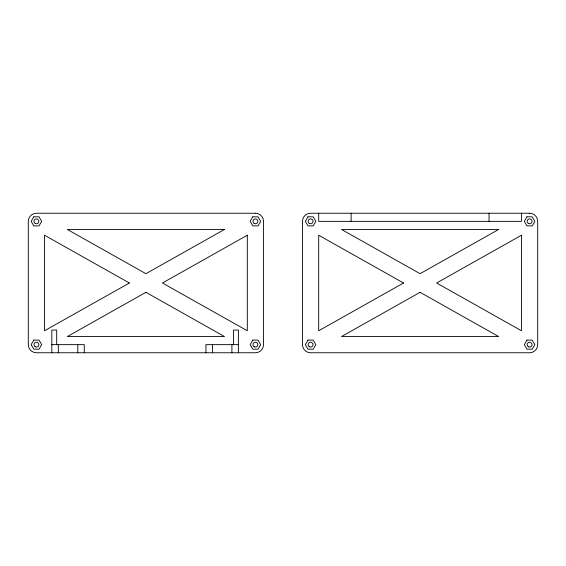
<?xml version="1.0" encoding="UTF-8"?>
<svg xmlns="http://www.w3.org/2000/svg" width="566" height="566" viewBox="0 0 566 566"><rect width="100%" height="100%" fill="white"/><g stroke="black" fill="none" stroke-linecap="round" stroke-linejoin="round"><path stroke-width="0.85" d="M51.824 344.644L84.27 344.644L84.27 352.76M238.385 344.644L205.939 344.644L205.939 352.76M521.477 213.24L521.477 221.356L318.693 221.356L318.693 213.24M489.031 213.24L489.031 221.356M351.139 213.24L351.139 221.356M238.385 352.76L238.385 330.049L233.517 330.049L233.517 344.644M231.897 344.644L231.897 352.76M212.427 344.644L212.427 352.76M77.783 344.644L77.783 352.76M58.312 344.644L58.312 352.76M56.692 344.644L56.692 330.049L51.824 330.049L51.824 352.76M33.79 216.813L31.165 221.356L33.79 225.898L39.033 225.898L41.658 221.356L39.033 216.813L33.79 216.813M33.79 340.102L31.165 344.644L33.79 349.187L39.033 349.187L41.658 344.644L39.033 340.102L33.79 340.102M252.797 216.813L250.179 221.356L252.797 225.898L258.046 225.898L260.664 221.356L258.046 216.813L252.797 216.813M307.954 216.813L305.336 221.356L307.954 225.898L313.203 225.898L315.821 221.356L313.203 216.813L307.954 216.813M252.797 340.102L250.179 344.644L252.797 349.187L258.046 349.187L260.664 344.644L258.046 340.102L252.797 340.102M307.954 340.102L305.336 344.644L307.954 349.187L313.203 349.187L315.821 344.644L313.203 340.102L307.954 340.102M526.967 216.813L524.342 221.356L526.967 225.898L532.21 225.898L534.835 221.356L532.21 216.813L526.967 216.813M526.967 340.102L524.342 344.644L526.967 349.187L532.21 349.187L534.835 344.644L532.21 340.102L526.967 340.102M129.381 283L44.523 330.77L44.523 235.23L129.381 283M224.476 229.463L145.915 273.689L67.354 229.463L224.476 229.463M145.915 292.311L67.354 336.537L224.476 336.537L145.915 292.311M247.307 235.23L162.449 283L247.307 330.77L247.307 235.23M403.551 283L318.693 330.77L318.693 235.23L403.551 283M498.646 229.463L420.085 273.689L341.524 229.463L498.646 229.463M420.085 292.311L341.524 336.537L498.646 336.537L420.085 292.311M521.477 235.23L436.619 283L521.477 330.77L521.477 235.23M255.422 213.24L36.408 213.24A8.115 8.115 0 0 0 28.3 221.356L28.3 344.644A8.115 8.115 0 0 0 36.408 352.76L255.422 352.76A8.115 8.115 0 0 0 263.53 344.644L263.53 221.356A8.115 8.115 0 0 0 255.422 213.24M529.592 213.24L310.578 213.24A8.115 8.115 0 0 0 302.47 221.356L302.47 344.644A8.115 8.115 0 0 0 310.578 352.76L529.592 352.76A8.115 8.115 0 0 0 537.7 344.644L537.7 221.356A8.115 8.115 0 0 0 529.592 213.24M254.205 346.753A2.434 2.434 0 0 0 257.855 344.644A2.434 2.434 0 0 0 254.205 342.543A2.434 2.434 0 0 0 254.205 346.753M35.198 346.753A2.434 2.434 0 0 0 38.842 344.644A2.434 2.434 0 0 0 35.198 342.543A2.434 2.434 0 0 0 35.198 346.753M35.198 223.457A2.434 2.434 0 0 0 38.842 221.356A2.434 2.434 0 0 0 35.198 219.247A2.434 2.434 0 0 0 35.198 223.457M254.205 223.457A2.434 2.434 0 0 0 257.855 221.356A2.434 2.434 0 0 0 254.205 219.247A2.434 2.434 0 0 0 254.205 223.457M528.375 346.753A2.434 2.434 0 0 0 532.019 344.644A2.434 2.434 0 0 0 528.375 342.543A2.434 2.434 0 0 0 528.375 346.753M309.361 346.753A2.434 2.434 0 0 0 313.012 344.644A2.434 2.434 0 0 0 309.361 342.543A2.434 2.434 0 0 0 309.361 346.753M309.361 223.457A2.434 2.434 0 0 0 313.012 221.356A2.434 2.434 0 0 0 309.361 219.247A2.434 2.434 0 0 0 309.361 223.457M528.375 223.457A2.434 2.434 0 0 0 532.019 221.356A2.434 2.434 0 0 0 528.375 219.247A2.434 2.434 0 0 0 528.375 223.457"/></g></svg>
